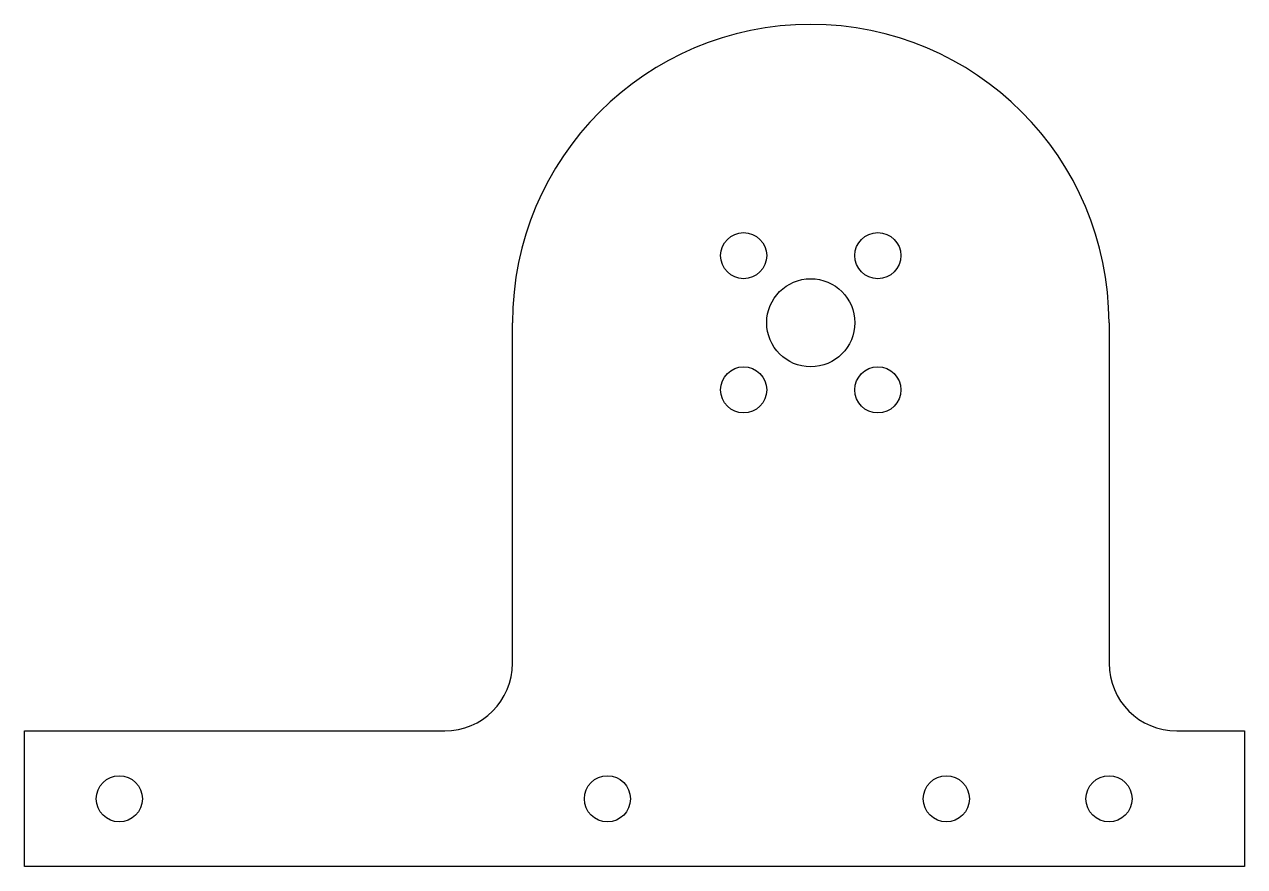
# Model space of a CAD drawing. Header units: millimetres. Extents: x -10 to 80, y -25.1 to 37.
import ezdxf

# ---------------------------------------------------------------- set-up
doc = ezdxf.new("R2010")
doc.units = ezdxf.units.MM

msp = doc.modelspace()

# ---------------------------------------------------------------- linework, layer by layer
for p, q in [((26, -10.1), (26, 15)), ((70, 15), (70, -10.1)), ((-10, -25.1), (-10, -15.1)), ((-10, -15.1), (21, -15.1)), ((75, -15.1), (80, -15.1)), ((80, -15.1), (80, -25.1)), ((80, -25.1), (-10, -25.1))]:
    msp.add_line(p, q)
for centre, radius in [((43.05, 19.95), 1.7), ((52.95, 19.95), 1.7), ((48, 15), 3.25), ((43.05, 10.05), 1.7), ((52.95, 10.05), 1.7), ((-3, -20.1), 1.7), ((33, -20.1), 1.7), ((58, -20.1), 1.7), ((70, -20.1), 1.7)]:
    msp.add_circle(centre, radius)
for centre, radius, start, end in [((48, 15), 22, 0, 180), ((21, -10.1), 5, 270, 360), ((75, -10.1), 5, 180, 270)]:
    msp.add_arc(centre, radius, start, end)

doc.saveas('drawing.dxf')
